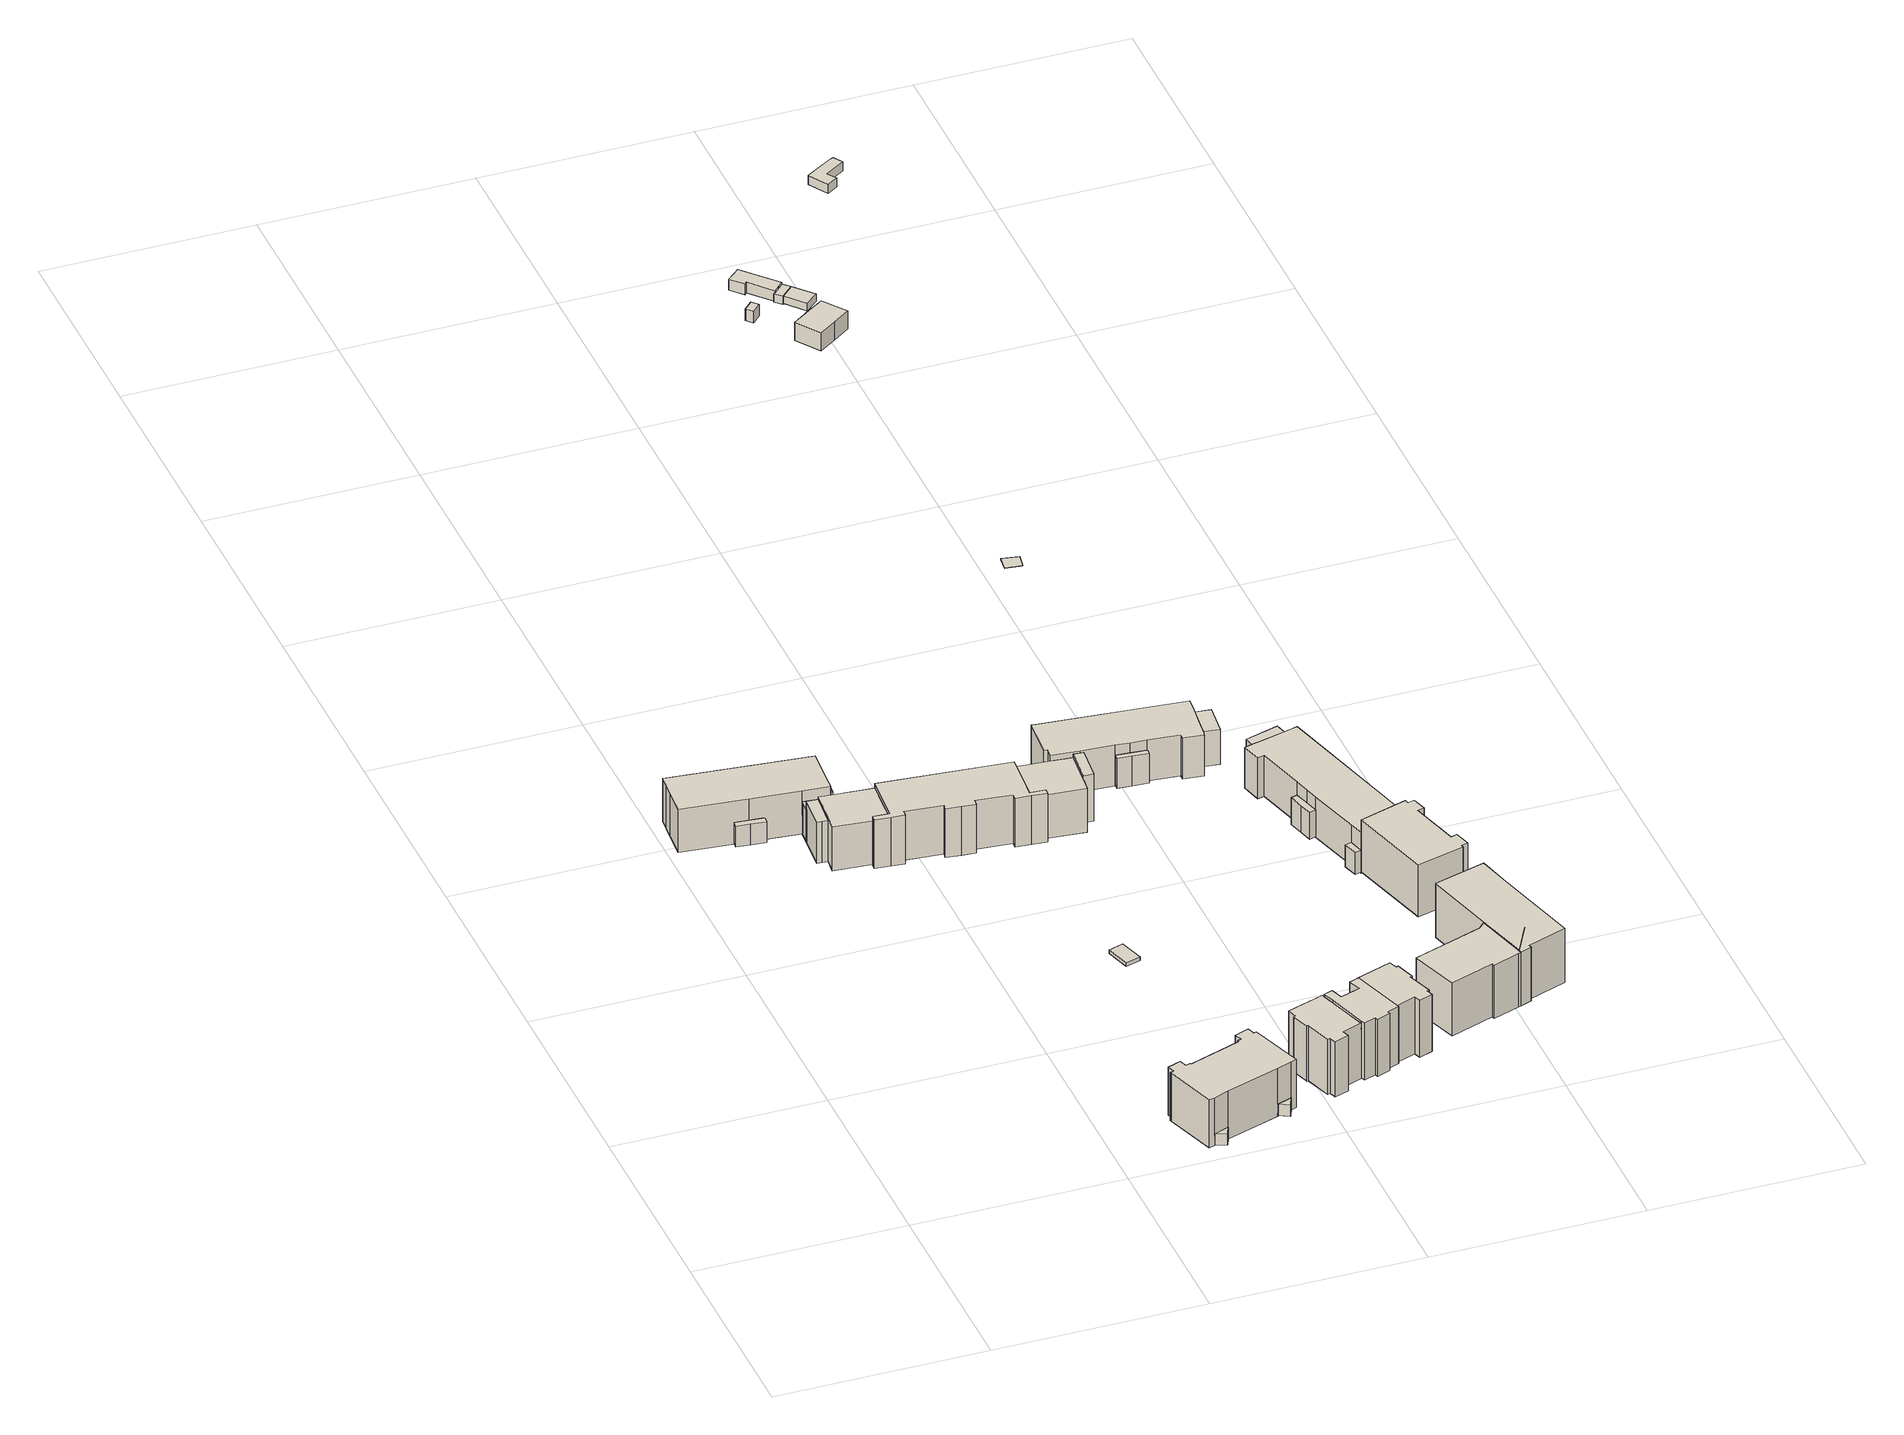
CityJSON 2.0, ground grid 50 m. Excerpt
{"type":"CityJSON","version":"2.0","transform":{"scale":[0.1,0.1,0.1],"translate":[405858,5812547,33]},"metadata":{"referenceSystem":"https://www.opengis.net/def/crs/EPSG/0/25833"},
"CityObjects":{
"building1":{"type":"Building","attributes":{"Gemeindeschluessel":"11000009","function":"31001_1010"},"address":[{"country":"Germany","locality":"Berlin","thoroughfareNumber":"411","thoroughfareName":"Fürstenwalder Damm"}],"children":["building1-1","building1-2","building1-3"]},
"building1-1":{"type":"BuildingPart","attributes":{"BezugspunktDach":"2200","measuredHeight":15.69,"storeysAboveGround":3},"parents":["building1"],"geometry":[{"type":"MultiSurface","lod":"1","boundaries":[[[0,1,2,3,4,5,6,7,8,9,10,11,12,13,14,15,16,17,18,19,20,21]],[[22,23,24,25,26,27,28,29,30,31,32,33,34,35,36,37,38,39,40,41,42,43]],[[22,43,21,20]],[[23,22,20,19]],[[24,23,19,18]],[[25,24,18,17]],[[26,25,17,16]],[[27,26,16,15]],[[28,27,15,14]],[[29,28,14,13]],[[30,29,13,12]],[[31,30,12,11]],[[32,31,11,10]],[[33,32,10,9]],[[34,33,9,8]],[[35,34,8,7]],[[36,35,7,6]],[[37,36,6,5]],[[44,45,5,4]],[[38,37,46,47,48]],[[49,50,39,38,4,3]],[[51,52,49,50,53,40,39,3,2]],[[41,40,2,1]],[[42,41,1,0]],[[43,42,0,21]],[[48,47,46,45,44]],[[53,52,51]]]}]},
"building1-2":{"type":"BuildingPart","attributes":{"BezugspunktDach":"2200","measuredHeight":3,"storeysAboveGround":3},"parents":["building1"],"geometry":[{"type":"Solid","lod":"1","boundaries":[[[[54,49,52]],[[50,55,53]],[[55,50,49,54]],[[53,55,54,52]],[[50,53,52,49]]]]}]},
"building1-3":{"type":"BuildingPart","attributes":{"BezugspunktDach":"2200","measuredHeight":3,"storeysAboveGround":3},"parents":["building1"],"geometry":[{"type":"MultiSurface","lod":"1","boundaries":[[[56,45,44]],[[46,57,47]],[[57,46,45,56]],[[47,57,56,44]],[[58,46,47,59,44,45]]]}]},
"building2":{"type":"Building","attributes":{"Gemeindeschluessel":"11000009","BezugspunktDach":"2200","function":"31001_2000","measuredHeight":1.5,"storeysAboveGround":1},"address":[{"country":"Germany","locality":"Berlin","thoroughfareNumber":"11 (1)","thoroughfareName":"Stillerzeile"}],"geometry":[{"type":"Solid","lod":"1","boundaries":[[[[60,61,62,63,64]],[[65,66,67,68,69]],[[65,69,64,63]],[[66,65,63,62]],[[67,66,62,61]],[[68,67,61,60]],[[69,68,60,64]]]]}]},
"building3":{"type":"Building","attributes":{"Gemeindeschluessel":"11000009","function":"31001_1010"},"address":[{"country":"Germany","locality":"Berlin","thoroughfareNumber":"11, 13, 15, 17, 19, 21, 23, 25","thoroughfareName":"Stillerzeile"}],"children":["building3-1","building3-2","building3-3","building3-4","building3-5","building3-6","building3-7","building3-8","building3-9","building3-10","building3-11","building3-12","building3-13"]},
"building3-1":{"type":"BuildingPart","attributes":{"BezugspunktDach":"2200","measuredHeight":16.99,"storeysAboveGround":3},"parents":["building3"],"geometry":[{"type":"MultiSurface","lod":"1","boundaries":[[[70,71,72,73,74,75,76,77,78,79,80,81,82,83,84,85,86,87,88,89]],[[90,91,92,93,94,95,96,97,98,99,100,101,102,103,104,105,106,107,108,109]],[[90,109,89,88]],[[110,111,88,87]],[[91,90,112,113,114]],[[92,91,115,114,116,117,110,87,86],[116,118,119,117]],[[93,92,86,85]],[[120,121,85,84]],[[122,120,94,84,83]],[[123,122,95,83,82]],[[97,96,82,81]],[[98,97,81,80]],[[99,98,80,79]],[[100,99,79,78]],[[101,100,78,77]],[[102,101,77,76]],[[103,102,76,75]],[[104,103,75,74]],[[105,104,74,73]],[[106,105,73,72]],[[107,106,72,71]],[[108,107,71,70]],[[109,108,70,89]],[[114,113,112,111,110]],[[119,118,116,117]],[[110,117,116,114,115]],[[94,93,121,120]],[[95,94,120,122]],[[96,95,122,123]]]}]},
"building3-2":{"type":"BuildingPart","attributes":{"BezugspunktDach":"2200","measuredHeight":13.99,"storeysAboveGround":3},"parents":["building3"],"geometry":[{"type":"MultiSurface","lod":"1","boundaries":[[[124,125,126,127,128,129,130,131,132]],[[133,134,135,136,137,138,139,140,141]],[[133,141,132,131]],[[134,133,131,130]],[[135,134,130,129]],[[136,135,129,128]],[[142,143,136,128,127]],[[138,137,127,126]],[[144,145,146,138,126,125]],[[147,148,149,150,147,140,139,125,124]],[[141,140,147,151,152,148,153,124,132]],[[154,137,136,143,142]],[[139,138,146,145,144]],[[150,149,148,147]],[[153,148,152,151,147]]]}]},
"building3-3":{"type":"BuildingPart","attributes":{"BezugspunktDach":"2200","measuredHeight":8.4,"storeysAboveGround":3},"parents":["building3"],"geometry":[{"type":"Solid","lod":"1","boundaries":[[[[155,156,143,142]],[[136,157,158,137]],[[157,136,143,156]],[[158,157,156,155]],[[137,158,155,142]],[[136,137,142,143]]]]}]},
"building3-4":{"type":"BuildingPart","attributes":{"BezugspunktDach":"2200","measuredHeight":8.4,"storeysAboveGround":3},"parents":["building3"],"geometry":[{"type":"MultiSurface","lod":"1","boundaries":[[[159,146,145,160]],[[139,138,161,162]],[[139,162,160,145]],[[161,138,146,159]],[[139,145,146,138]],[[159,163,164,161]],[[165,166,160,162]],[[164,167,163,166,165,168]]]}]},
"building3-5":{"type":"BuildingPart","attributes":{"BezugspunktDach":"2200","measuredHeight":13.75,"storeysAboveGround":3},"parents":["building3"],"geometry":[{"type":"MultiSurface","lod":"1","boundaries":[[[111,110,117,119,169,170,171,172]],[[173,164,161,118,116,114,113,174]],[[173,174,172,171]],[[164,175,176,171,170]],[[161,159,163,170,169]],[[118,161,169,119]],[[174,113,111,172]],[[173,176,175,164]],[[164,163,159,161]],[[116,118,119,117]],[[114,116,117,110]],[[113,114,110,111]]]}]},
"building3-6":{"type":"BuildingPart","attributes":{"BezugspunktDach":"2200","measuredHeight":11.44,"storeysAboveGround":3},"parents":["building3"],"geometry":[{"type":"Solid","lod":"1","boundaries":[[[[177,176,175,178,179,180]],[[162,165,164,173,181,182]],[[162,182,180,179]],[[165,162,179,178]],[[164,165,178,175]],[[181,173,176,177]],[[182,181,177,180]],[[173,164,175,176]]]]}]},
"building3-7":{"type":"BuildingPart","attributes":{"BezugspunktDach":"2200","measuredHeight":14.04,"storeysAboveGround":3},"parents":["building3"],"geometry":[{"type":"MultiSurface","lod":"1","boundaries":[[[183,184,185,186,187,188,189,190,191,192,193,194,195,196,197,198]],[[199,200,201,202,203,204,205,206,207,208,209,210,211,212,213,214]],[[199,214,198,197]],[[200,199,197,196]],[[201,200,196,195]],[[202,201,195,194]],[[203,215,216,217,202,194,193],[217,216,218,202]],[[204,203,193,192]],[[205,204,192,191]],[[206,205,191,190]],[[207,206,190,189]],[[208,207,189,188]],[[209,208,219,220,221,222,223,188,187]],[[224,221,220,225,224,210,209,187,186]],[[211,210,186,185]],[[212,226,227,185,184]],[[213,212,184,183]],[[214,213,183,198]],[[217,216,215,203]],[[216,217,202,218]],[[223,222,221,220,219]],[[225,220,221,224]],[[211,227,226,212]]]}]},
"building3-8":{"type":"BuildingPart","attributes":{"BezugspunktDach":"2200","measuredHeight":8.59,"storeysAboveGround":3},"parents":["building3"],"geometry":[{"type":"MultiSurface","lod":"1","boundaries":[[[228,227,226,229]],[[212,211,230,231]],[[212,231,229,226]],[[230,211,227,228]],[[230,232,231]],[[211,212,226,227]],[[228,233,232,230]],[[231,232,233,229]]]}]},
"building3-9":{"type":"BuildingPart","attributes":{"BezugspunktDach":"2200","measuredHeight":12.28,"storeysAboveGround":3},"parents":["building3"],"geometry":[{"type":"MultiSurface","lod":"1","boundaries":[[[234,235,236,237]],[[232,230,238,239]],[[232,240,241,237,236]],[[228,233,236,235]],[[238,230,235,234]],[[239,238,234,237]],[[239,241,240,232]],[[230,232,233,228]]]}]},
"building3-10":{"type":"BuildingPart","attributes":{"BezugspunktDach":"2200","measuredHeight":11.39,"storeysAboveGround":3},"parents":["building3"],"geometry":[{"type":"MultiSurface","lod":"1","boundaries":[[[122,123,242,241,240,243,121,120]],[[93,231,232,239,244,96,95,94]],[[94,245,94,93]],[[232,231,243,240]],[[244,239,241,242]],[[96,244,242,123]],[[96,123,96,95]],[[95,122,95,94]],[[93,94,245,120,121]],[[239,232,240,241]],[[95,96,123,122]],[[94,95,122,120]]]}]},
"building3-11":{"type":"BuildingPart","attributes":{"BezugspunktDach":"2200","measuredHeight":10.71,"storeysAboveGround":3},"parents":["building3"],"geometry":[{"type":"MultiSurface","lod":"1","boundaries":[[[246,247,248,218,216,215]],[[217,202,249,250,251,203]],[[202,217,216,217,202,218]],[[249,202,218,248]],[[250,249,248,247]],[[251,250,247,246]],[[203,251,246,215]],[[217,203,215,216]]]}]},
"building3-12":{"type":"BuildingPart","attributes":{"BezugspunktDach":"2200","measuredHeight":7.86,"storeysAboveGround":3},"parents":["building3"],"geometry":[{"type":"MultiSurface","lod":"1","boundaries":[[[252,253,222,221,224,254]],[[225,220,219,255,256,257]],[[225,257,254,224]],[[255,219,222,253]],[[256,255,253,252]],[[257,256,252,254]],[[220,225,224,221,258]],[[219,220,259,221,222]]]}]},
"building3-13":{"type":"BuildingPart","attributes":{"BezugspunktDach":"2200","measuredHeight":5.46,"storeysAboveGround":3},"parents":["building3"],"geometry":[{"type":"Solid","lod":"1","boundaries":[[[[260,261,149,148,152,262]],[[151,147,150,263,264,265]],[[151,265,262,152]],[[263,150,149,261]],[[264,263,261,260]],[[265,264,260,262]],[[151,152,148,147]],[[150,147,148,149]]]]}]},
"building4":{"type":"Building","attributes":{"Gemeindeschluessel":"11000009","function":"31001_1010"},"address":[{"country":"Germany","locality":"Berlin","thoroughfareNumber":"415","thoroughfareName":"Fürstenwalder Damm"}],"children":["building4-1","building4-2","building4-3"]},
"building4-1":{"type":"BuildingPart","attributes":{"BezugspunktDach":"2200","measuredHeight":18.38,"storeysAboveGround":4},"parents":["building4"],"geometry":[{"type":"MultiSurface","lod":"1","boundaries":[[[266,267,268,269,270,271,272,273,274,275,276,277,278,279,280,281]],[[282,283,284,285,286,287,288,289,290,291,292,293,294,295,296,297]],[[282,297,281,280]],[[283,282,280,279]],[[284,283,279,278]],[[285,284,278,277]],[[286,285,277,276]],[[298,299,276,275]],[[300,301,298,275,274]],[[289,288,274,273]],[[290,289,273,272]],[[291,290,272,271]],[[292,291,271,270]],[[293,292,270,269]],[[294,293,269,268]],[[295,294,268,267]],[[302,303,304,305,267,266]],[[306,302,296,266,281]],[[287,286,299,298]],[[288,307,301,300]],[[307,287,298,301]],[[296,308,303,302]],[[308,295,305,304,303]],[[297,296,302,306]]]}]},
"building4-2":{"type":"BuildingPart","attributes":{"BezugspunktDach":"2200","measuredHeight":18.9,"storeysAboveGround":4},"parents":["building4"],"geometry":[{"type":"MultiSurface","lod":"1","boundaries":[[[299,301,300,309,310,311,312,313,314,315,316,317,318,319,320]],[[321,322,323,324,325,326,327,328,329,330,331,332,333,334,335]],[[321,335,320,319]],[[322,321,319,318]],[[323,322,318,317]],[[324,323,317,316]],[[325,324,316,315]],[[326,325,315,314]],[[327,326,314,313]],[[328,327,313,312]],[[329,328,312,311]],[[330,329,311,310]],[[331,330,310,309]],[[332,331,309,300]],[[333,332,300,288,307]],[[334,333,301,307,287,286,299]],[[335,334,299,320]],[[307,288,300,301]],[[299,286,287,298]],[[298,287,307,301]]]}]},
"building4-3":{"type":"BuildingPart","attributes":{"BezugspunktDach":"2200","measuredHeight":18.57,"storeysAboveGround":4},"parents":["building4"],"geometry":[{"type":"MultiSurface","lod":"1","boundaries":[[[336,337,338,339,340,341,342,343,344,345,304,303,306,346,347]],[[348,349,350,351,352,353,354,355,356,357,358,359,360,361,362]],[[348,362,347,346]],[[349,348,346,306]],[[350,349,306,297,296,308]],[[351,350,303,308,295]],[[352,351,304,345]],[[353,352,345,344]],[[354,353,344,343]],[[355,354,343,342]],[[356,355,342,341]],[[357,356,341,340]],[[358,357,340,339]],[[359,358,339,338]],[[360,359,338,337]],[[361,360,337,336]],[[362,361,336,347]],[[308,296,302,303]],[[302,296,297,306]],[[295,308,303,304]]]}]},
"building5":{"type":"Building","attributes":{"Gemeindeschluessel":"11000009","function":"31001_1010"},"address":[{"country":"Germany","locality":"Berlin","thoroughfareNumber":"417A, 417B","thoroughfareName":"Fürstenwalder Damm"},{"country":"Germany","locality":"Berlin","thoroughfareNumber":"1","thoroughfareName":"Stillerzeile"}],"children":["building5-1","building5-2","building5-3"]},
"building5-1":{"type":"BuildingPart","attributes":{"BezugspunktDach":"2200","measuredHeight":17.09,"storeysAboveGround":3},"parents":["building5"],"geometry":[{"type":"MultiSurface","lod":"1","boundaries":[[[363,364,365,366,367,368,369,370,371]],[[372,373,374,375,376,377,378,379,380]],[[372,380,371,370]],[[373,372,370,369]],[[374,381,382,383,373,369,368]],[[375,374,368,367]],[[376,375,367,366]],[[377,376,366,365]],[[384,385,377,365,364]],[[386,387,388,378,364,363]],[[380,379,363,371]],[[373,383,382,381]],[[378,377,385,384]],[[379,389,388,387,386]]]}]},
"building5-2":{"type":"BuildingPart","attributes":{"BezugspunktDach":"2200","measuredHeight":16.92,"storeysAboveGround":3},"parents":["building5"],"geometry":[{"type":"Solid","lod":"1","boundaries":[[[[390,391,392,393,385,384,394,387,386,395,396]],[[397,379,388,398,378,377,399,400,401,402,403]],[[397,403,396,395]],[[379,397,395,386]],[[398,388,387,394]],[[378,398,394,384]],[[399,377,385,393]],[[400,399,393,392]],[[401,400,392,391]],[[402,401,391,390]],[[403,402,390,396]],[[388,379,386,387]],[[384,385,377,378]]]]}]},
"building5-3":{"type":"BuildingPart","attributes":{"BezugspunktDach":"2200","measuredHeight":11.78,"storeysAboveGround":3},"parents":["building5"],"geometry":[{"type":"MultiSurface","lod":"1","boundaries":[[[382,404,405,383]],[[406,407,381,373]],[[406,373,383,405]],[[407,406,405,404]],[[381,407,404,382]],[[373,408,381,382,383,409]]]}]},
"building6":{"type":"Building","attributes":{"Gemeindeschluessel":"11000009","function":"31001_1010"},"address":[{"country":"Germany","locality":"Berlin","thoroughfareNumber":"3, 5, 7","thoroughfareName":"Stillerzeile"}],"children":["building6-1","building6-2","building6-3","building6-4","building6-5"]},
"building6-1":{"type":"BuildingPart","attributes":{"BezugspunktDach":"2200","measuredHeight":17.36,"storeysAboveGround":3},"parents":["building6"],"geometry":[{"type":"MultiSurface","lod":"1","boundaries":[[[410,411,412,413,414,415,416,417,418,419,420,421]],[[422,423,424,425,426,427,428,429,430,431,432,433]],[[434,435,436,437,421,420]],[[423,422,420,419]],[[424,423,419,418]],[[425,424,418,417]],[[426,425,417,416]],[[427,426,416,415]],[[428,427,415,414]],[[429,428,414,413]],[[430,429,413,412]],[[431,430,412,411]],[[432,431,411,410]],[[433,432,410,421]],[[422,438,436,435,434]],[[438,433,437,436]]]}]},
"building6-2":{"type":"BuildingPart","attributes":{"BezugspunktDach":"2200","measuredHeight":14.46,"storeysAboveGround":3},"parents":["building6"],"geometry":[{"type":"MultiSurface","lod":"1","boundaries":[[[439,440,441,442,443,444,437,436,435,445,446,447,448,449,450]],[[451,452,453,454,455,456,457,458,459,460,461,462,463,464,465]],[[451,465,450,449]],[[452,451,449,448]],[[453,466,467,452,448,447]],[[468,469,466,447,446]],[[455,454,446,445]],[[456,455,445,435]],[[457,456,422,438]],[[458,457,436,438,433]],[[470,471,437,444]],[[459,458,472,473]],[[460,459,444,443]],[[474,475,476,477,461,460,443,442]],[[478,474,477,479,462,461,442,441]],[[463,462,441,440]],[[464,463,440,439]],[[465,464,439,450]],[[452,467,466,453]],[[454,480,469,468]],[[480,453,466,469]],[[438,422,435,436]],[[433,438,436,437]],[[473,472,471,470]],[[477,476,475,474]],[[479,477,474,478]]]}]},
"building6-3":{"type":"BuildingPart","attributes":{"BezugspunktDach":"2200","measuredHeight":10.94,"storeysAboveGround":3},"parents":["building6"],"geometry":[{"type":"Solid","lod":"1","boundaries":[[[[467,466,469,468,481,482]],[[483,454,480,453,452,484]],[[483,484,482,481]],[[454,483,481,468]],[[484,452,467,482]],[[480,454,468,469]],[[480,469,466,453]],[[452,453,466,467]]]]}]},
"building6-4":{"type":"BuildingPart","attributes":{"BezugspunktDach":"2200","measuredHeight":5.65,"storeysAboveGround":3},"parents":["building6"],"geometry":[{"type":"MultiSurface","lod":"1","boundaries":[[[485,471,470,486]],[[473,472,487,488]],[[473,488,486,470]],[[487,472,471,485]],[[488,487,485,486]],[[472,473,489,470,471]]]}]},
"building6-5":{"type":"BuildingPart","attributes":{"BezugspunktDach":"2200","measuredHeight":7.03,"storeysAboveGround":3},"parents":["building6"],"geometry":[{"type":"Solid","lod":"1","boundaries":[[[[490,491,475,474,478,492]],[[479,477,476,493,494,495]],[[479,495,492,478]],[[493,476,475,491]],[[494,493,491,490]],[[495,494,490,492]],[[477,479,478,474]],[[477,474,475,476]]]]}]},
"building7":{"type":"Building","attributes":{"Gemeindeschluessel":"11000009","BezugspunktDach":"2200","function":"31001_2000","measuredHeight":0.268,"storeysAboveGround":1},"address":[{"country":"Germany","locality":"Berlin","thoroughfareNumber":"10 (3)","thoroughfareName":"Stillerzeile"}],"geometry":[{"type":"Solid","lod":"1","boundaries":[[[[496,497,498,499]],[[500,501,502,503]],[[500,503,499,498]],[[501,500,498,497]],[[502,501,497,496]],[[503,502,496,499]]]]}]},
"building8":{"type":"Building","attributes":{"Gemeindeschluessel":"11000009","BezugspunktDach":"2200","function":"31001_2000","measuredHeight":3,"storeysAboveGround":1},"address":[{"country":"Germany","locality":"Berlin","thoroughfareNumber":"1 (3)","thoroughfareName":"Hinter dem Kurpark"}],"geometry":[{"type":"Solid","lod":"1","boundaries":[[[[504,505,506,507]],[[508,509,510,511]],[[508,511,507,506]],[[509,508,506,505]],[[510,509,505,504]],[[511,510,504,507]]]]}]},
"building9":{"type":"Building","attributes":{"Gemeindeschluessel":"11000009","BezugspunktDach":"2200","function":"31001_2000","measuredHeight":3.99,"storeysAboveGround":1},"address":[{"country":"Germany","locality":"Berlin","thoroughfareNumber":"1 (2)","thoroughfareName":"Hinter dem Kurpark"}],"geometry":[{"type":"Solid","lod":"1","boundaries":[[[[512,513,514,515,516,517,518,519]],[[520,521,522,523,524,525,526,527]],[[520,527,519,518]],[[521,520,518,517]],[[522,521,517,516]],[[523,522,516,515]],[[524,523,515,514]],[[525,524,514,513]],[[526,525,513,512]],[[527,526,512,519]]]]}]},
"building10":{"type":"Building","attributes":{"Gemeindeschluessel":"11000009","BezugspunktDach":"2200","function":"31001_1010","measuredHeight":5.36,"storeysAboveGround":2},"address":[{"country":"Germany","locality":"Berlin","thoroughfareNumber":"1","thoroughfareName":"Hinter dem Kurpark"}],"geometry":[{"type":"Solid","lod":"1","boundaries":[[[[528,529,530,531,532,533,534,535]],[[536,537,538,539,540,541,542,543]],[[536,543,535,534]],[[537,536,534,533]],[[538,537,533,532]],[[539,538,532,531]],[[540,539,531,530]],[[541,540,530,529]],[[542,541,529,528]],[[543,542,528,535]]]]}]},
"building11":{"type":"Building","attributes":{"Gemeindeschluessel":"11000009","BezugspunktDach":"2200","function":"51009_1610","measuredHeight":3,"storeysAboveGround":0},"address":[{"country":"Germany","locality":"Berlin"}],"geometry":[{"type":"Solid","lod":"1","boundaries":[[[[544,545,546,547]],[[548,549,550,551]],[[548,551,547,546]],[[549,548,546,545]],[[550,549,545,544]],[[551,550,544,547]]]]}]},
"building12":{"type":"Building","attributes":{"Gemeindeschluessel":"11000009","BezugspunktDach":"2200","function":"51009_1610","measuredHeight":2.24,"storeysAboveGround":0},"address":[{"country":"Germany","locality":"Berlin"}],"geometry":[{"type":"Solid","lod":"1","boundaries":[[[[552,553,554,555,556]],[[557,558,559,560,561]],[[557,561,556,555]],[[558,557,555,554]],[[559,558,554,553]],[[560,559,553,552]],[[561,560,552,556]]]]}]},
"building13":{"type":"Building","attributes":{"Gemeindeschluessel":"11000009","BezugspunktDach":"2200","function":"31001_2000","measuredHeight":1.93,"storeysAboveGround":1},"address":[{"country":"Germany","locality":"Berlin","thoroughfareNumber":"1 (1)","thoroughfareName":"Hinter dem Kurpark"}],"geometry":[{"type":"Solid","lod":"1","boundaries":[[[[562,563,553,552]],[[564,565,566,567]],[[564,567,552,553]],[[565,564,553,563]],[[566,565,563,562]],[[567,566,562,552]]]]}]},
"building14":{"type":"Building","attributes":{"Gemeindeschluessel":"11000009","BezugspunktDach":"2200","function":"31001_2000","measuredHeight":2.45,"storeysAboveGround":1},"address":[{"country":"Germany","locality":"Berlin","thoroughfareNumber":"4","thoroughfareName":"Hinter dem Kurpark"}],"geometry":[{"type":"Solid","lod":"1","boundaries":[[[[568,569,570,571,572,573,574]],[[575,576,577,578,579,580,581]],[[575,581,574,573]],[[576,575,573,572]],[[577,576,572,571]],[[578,577,571,570]],[[579,578,570,569]],[[580,579,569,568]],[[581,580,568,574]]]]}]}
},
"vertices":[
[647,127,157],[688,6,157],[702,10,157],[738,23,157],[867,66,157],[902,78,157],[916,83,157],[873,206,157],[871,210,157],[865,208,157],[859,226,157],[825,214,157],[832,196,157],[823,193,157],[824,189,157],[699,146,157],[698,149,157],[686,145,157],[680,163,157],[649,152,157],[655,134,157],[646,131,157],[655,134,32],[649,152,32],[680,163,32],[686,145,32],[698,149,32],[699,146,32],[824,189,32],[823,193,32],[832,196,32],[825,214,32],[859,226,32],[865,208,32],[871,210,32],[873,206,32],[916,83,32],[902,78,32],[867,66,32],[738,23,32],[702,10,32],[688,6,32],[647,127,32],[646,131,32],[867,66,64],[902,78,64],[902,78,34],[867,66,34],[867,66,40],[738,23,63],[738,23,33],[702,10,57],[702,10,63],[702,10,33],
[728,1,63],[728,1,33],
[892,53,64],[892,53,34],[902,78,57],[867,66,57],
[759,706,40],[795,717,40],[786,747,40],[777,776,40],[742,765,40],[777,776,31],[786,747,31],[795,717,31],[759,706,31],[742,765,31],
[420,1236,157],[451,1233,157],[452,1247,157],[541,1238,157],[539,1225,157],[575,1221,157],[607,1218,157],[609,1232,157],[694,1224,157],[693,1210,157],[730,1207,157],[765,1203,157],[766,1217,157],[732,1219,157],[729,1220,157],[739,1339,157],[431,1367,157],[422,1250,157],[384,1253,157],[382,1240,157],[384,1253,30],[422,1250,30],[431,1367,30],[739,1339,30],[729,1220,30],[732,1219,30],[766,1217,30],[765,1203,30],[730,1207,30],[693,1210,30],[694,1224,30],[609,1232,30],[607,1218,30],[575,1221,30],[539,1225,30],[541,1238,30],[452,1247,30],[451,1233,30],[420,1236,30],[382,1240,30],[422,1250,145],[384,1253,145],[384,1253,88],[384,1253,31],[422,1250,31],[422,1250,110],[426,1308,31],[426,1308,145],[431,1367,31],[431,1367,145],[729,1220,144],[739,1339,144],[732,1219,144],[766,1217,144],
[166,1426,143],[283,1414,143],[345,1408,143],[347,1426,143],[354,1527,143],[19,1562,143],[16,1534,143],[14,1502,143],[9,1441,143],[14,1502,31],[16,1534,31],[19,1562,31],[354,1527,31],[347,1426,31],[345,1408,31],[283,1414,31],[166,1426,31],[9,1441,31],[347,1426,115],[354,1527,115],[283,1414,80],[283,1414,115],[345,1408,115],[166,1426,34],[166,1426,88],[200,1422,88],[200,1422,34],[132,1429,34],[132,1429,88],[166,1426,83],[347,1426,94],
[356,1425,115],[366,1526,115],[366,1526,31],[356,1425,31],
[343,1375,115],[280,1381,115],[343,1375,31],[280,1381,31],[306,1379,115],[306,1379,31],[293,1380,31],[293,1380,115],[306,1379,88],[294,1380,31],
[343,1375,145],[306,1379,145],[298,1297,145],[295,1262,145],[298,1297,31],[295,1262,31],[306,1379,138],[298,1297,138],
[285,1298,138],[293,1380,138],[280,1381,138],[273,1299,138],[285,1298,31],[273,1299,31],
[832,1382,137],[830,1361,137],[896,1355,137],[974,1349,137],[1007,1346,137],[1045,1343,137],[1119,1336,137],[1118,1323,137],[1166,1318,137],[1168,1332,137],[1170,1352,137],[1179,1428,137],[1181,1449,137],[840,1481,137],[831,1482,137],[823,1383,137],[831,1482,30],[840,1481,30],[1181,1449,30],[1179,1428,30],[1170,1352,30],[1168,1332,30],[1166,1318,30],[1118,1323,30],[1119,1336,30],[1045,1343,30],[1007,1346,30],[974,1349,30],[896,1355,30],[830,1361,30],[832,1382,30],[823,1383,30],[1170,1352,121],[1174,1390,121],[1174,1390,30],[1179,1428,121],[1045,1343,33],[1007,1346,33],[1007,1346,111],[1045,1343,111],[1045,1343,47],[974,1349,111],[974,1349,33],[830,1361,116],[896,1355,116],
[893,1325,116],[827,1331,116],[893,1325,30],[827,1331,30],[869,1327,30],[869,1327,116],
[885,1242,153],[893,1325,153],[869,1327,153],[861,1244,153],[885,1242,30],[861,1244,30],[869,1327,144],[861,1244,144],
[857,1208,144],[827,1331,144],[857,1208,30],[729,1220,107],
[1213,1347,121],[1217,1385,121],[1221,1423,121],[1221,1423,30],[1217,1385,30],[1213,1347,30],
[1006,1333,111],[1044,1330,111],[973,1336,111],[1044,1330,33],[1006,1333,33],[973,1336,33],[1007,1346,83],[1007,1346,85],
[163,1410,88],[199,1406,88],[130,1413,88],[199,1406,34],[163,1410,34],[130,1413,34],
[1053,226,184],[1083,134,184],[1087,124,184],[1115,134,184],[1118,127,184],[1150,139,184],[1148,146,184],[1177,157,184],[1174,166,184],[1144,257,184],[1134,287,184],[1111,279,184],[1121,249,184],[1074,233,184],[1064,262,184],[1043,255,184],[1064,262,35],[1074,233,35],[1121,249,35],[1111,279,35],[1134,287,35],[1144,257,35],[1174,166,35],[1177,157,35],[1148,146,35],[1150,139,35],[1118,127,35],[1115,134,35],[1087,124,35],[1083,134,35],[1053,226,35],[1043,255,35],[1144,257,179],[1134,287,179],[1174,166,179],[1153,230,179],[1053,226,178],[1062,197,178],[1083,134,178],[1083,134,163],[1043,255,178],[1153,230,35],[1062,197,35],
[1224,184,179],[1229,168,179],[1262,180,179],[1257,196,179],[1262,198,179],[1241,258,179],[1246,259,179],[1245,262,179],[1231,305,179],[1226,303,179],[1219,323,179],[1132,293,179],[1219,323,31],[1226,303,31],[1231,305,31],[1245,262,31],[1246,259,31],[1241,258,31],[1262,198,31],[1257,196,31],[1262,180,31],[1229,168,31],[1224,184,31],[1174,166,31],[1153,230,31],[1134,287,31],[1132,293,31],
[960,208,178],[956,207,178],[970,165,178],[970,164,178],[974,165,178],[994,102,178],[1001,104,178],[1007,88,178],[1041,100,178],[1035,116,178],[1041,261,178],[953,231,178],[1041,261,34],[1043,255,34],[1062,197,34],[1083,134,34],[1035,116,34],[1041,100,34],[1007,88,34],[1001,104,34],[994,102,34],[974,165,34],[970,164,34],[970,165,34],[956,207,34],[960,208,34],[953,231,34],
[1463,402,175],[1497,276,175],[1499,269,175],[1525,279,175],[1523,285,175],[1617,318,175],[1560,528,175],[1539,608,175],[1417,573,175],[1539,608,34],[1560,528,34],[1617,318,34],[1523,285,34],[1525,279,34],[1499,269,34],[1497,276,34],[1463,402,34],[1417,573,34],[1599,385,34],[1599,385,152],[1560,528,152],[1497,276,173],[1499,269,173],[1463,402,173],[1465,392,173],[1465,392,34],[1465,393,34],
[1321,214,173],[1426,251,173],[1428,244,173],[1492,267,173],[1539,354,173],[1448,386,173],[1281,329,173],[1448,386,34],[1539,354,34],[1492,267,34],[1428,244,34],[1426,251,34],[1321,214,34],[1281,329,34],
[1606,387,152],[1568,530,152],[1568,530,34],[1606,387,34],[1591,412,34],[1560,528,38],
[1409,658,169],[1522,688,169],[1521,694,169],[1537,698,169],[1526,737,169],[1511,732,169],[1479,850,169],[1495,854,169],[1485,889,169],[1469,885,169],[1467,894,169],[1353,859,169],[1467,894,34],[1469,885,34],[1485,889,34],[1495,854,34],[1479,850,34],[1511,732,34],[1526,737,34],[1537,698,34],[1521,694,34],[1522,688,34],[1409,658,34],[1353,859,34],[1467,894,57],[1467,894,136],[1410,876,136],[1353,859,136],[1410,876,34],
[1243,1198,136],[1259,1202,136],[1291,1084,136],[1301,1050,136],[1309,1019,136],[1344,894,136],[1363,1279,136],[1343,1274,136],[1262,1253,136],[1262,1254,136],[1245,1249,136],[1231,1245,136],[1245,1249,30],[1262,1254,30],[1262,1253,30],[1343,1274,30],[1363,1279,30],[1467,894,30],[1410,876,30],[1353,859,30],[1344,894,30],[1309,1019,30],[1301,1050,30],[1291,1084,30],[1259,1202,30],[1243,1198,30],[1231,1245,30],[1262,1253,120],[1262,1254,120],[1343,1274,120],[1303,1263,120],[1344,894,90],[1353,859,90],[1353,859,33],[1344,894,33],[1301,1050,102],[1309,1019,102],[1309,1019,32],[1301,1050,32],[1291,1084,102],[1291,1084,32],[1303,1263,30],
[1332,1317,120],[1252,1294,120],[1332,1317,30],[1252,1294,30],
[1338,855,90],[1328,890,90],[1338,855,33],[1328,890,33],[1344,894,50],
[1285,1044,102],[1293,1014,102],[1275,1080,102],[1293,1014,32],[1285,1044,32],[1275,1080,32],
[1061,2151,61],[1066,2184,61],[1026,2191,61],[1022,2156,61],[1026,2191,59],[1066,2184,59],[1061,2151,59],[1022,2156,59],
[866,3278,35],[887,3299,35],[873,3313,35],[853,3293,35],[873,3313,5],[887,3299,5],[866,3278,5],[853,3293,5],
[888,3389,29],[893,3395,29],[940,3343,29],[952,3355,29],[964,3367,29],[892,3446,29],[880,3435,29],[861,3418,29],[880,3435,1],[892,3446,1],[964,3367,1],[952,3355,1],[940,3343,1],[893,3395,1],[888,3389,1],[861,3418,1],
[963,3122,57],[1004,3151,57],[1045,3180,57],[1005,3236,57],[992,3227,57],[978,3218,57],[964,3208,57],[923,3180,57],[964,3208,10],[978,3218,10],[992,3227,10],[1005,3236,10],[1045,3180,10],[1004,3151,10],[963,3122,10],[923,3180,10],
[974,3215,39],[992,3227,39],[984,3240,39],[967,3229,39],[984,3240,9],[992,3227,9],[974,3215,9],[967,3229,9],
[951,3324,25],[979,3351,25],[964,3367,25],[940,3343,25],[935,3339,25],[940,3343,3],[964,3367,3],[979,3351,3],[951,3324,3],[935,3339,3],
[989,3279,25],[1020,3306,25],[979,3351,6],[1020,3306,6],[989,3279,6],[951,3324,6],
[1184,3674,31],[1210,3690,31],[1195,3712,31],[1243,3742,31],[1229,3764,31],[1218,3760,31],[1156,3721,31],[1218,3760,7],[1229,3764,7],[1243,3742,7],[1195,3712,7],[1210,3690,7],[1184,3674,7],[1156,3721,7]
]}
